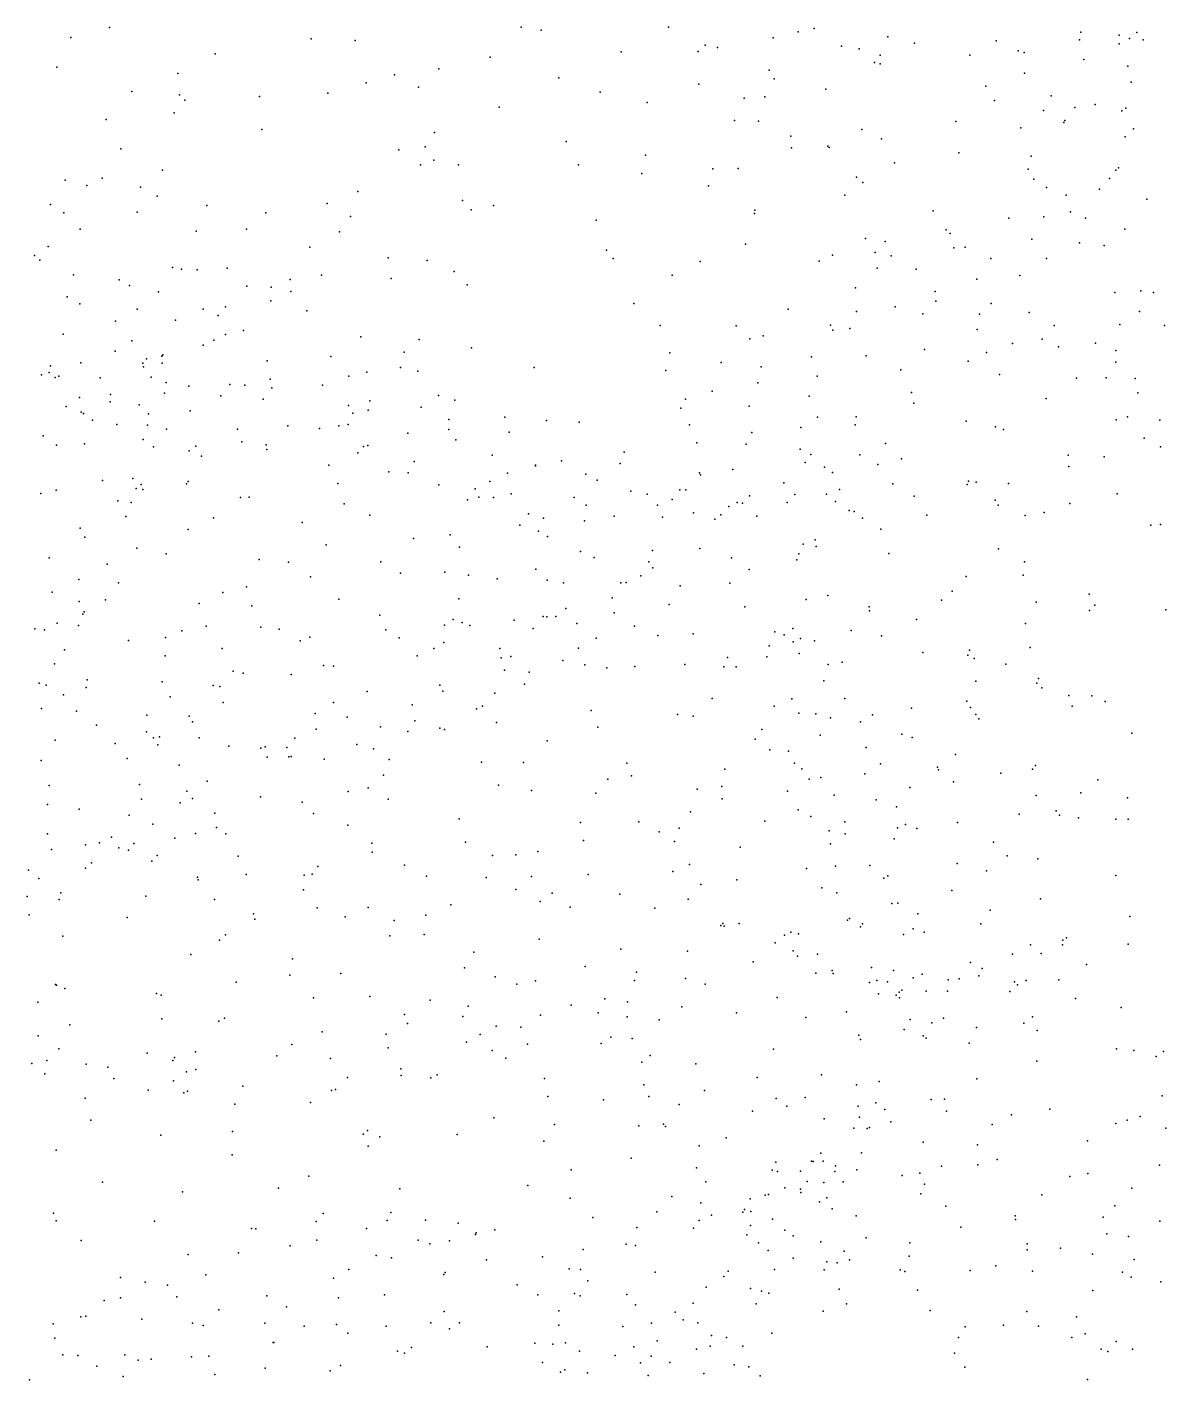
# Model space of a CAD drawing. Header units: metres. Extents: x -23.9 to 23.9, y -28.5 to 28.5.
# Drawn here: x 8.966 to 10.457, y 0.015 to 1.788 of the extents above; entities that cross this region are included whole.
import ezdxf

# ---------------------------------------------------------------- set-up
doc = ezdxf.new("R2010")
doc.units = ezdxf.units.M

msp = doc.modelspace()

# ---------------------------------------------------------------- linework, layer by layer
for p in [(9.0229, 1.774, 19.3585), (9.0736, 1.7868, 23.717), (9.6127, 1.7875, 18.7688), (9.639, 1.7836, 11.688), (9.8058, 1.7875, 23.6727), (9.9428, 1.7735, 23.7548), (9.9756, 1.7811, 20.3904), (9.9967, 1.7856, 19.5164), (10.0931, 1.7748, 19.9158), (10.3459, 1.7807, 23.0976), (10.3962, 1.7767, 23.5604), (10.4191, 1.7804, 20.9577), (9.3379, 1.7719, 23.6109), (9.3955, 1.77, -15.3749), (9.7439, 1.755, 15.1582), (9.8445, 1.7556, 23.741), (9.8538, 1.7637, -4.6368), (9.87, 1.7606, -16.5425), (10.0322, 1.7624, 20.4508), (10.0554, 1.759, 19.6575), (10.1279, 1.7665, 3.6542), (10.235, 1.7693, 23.7301), (10.264, 1.7565, 21.5572), (10.3443, 1.7706, 21.4155), (10.3961, 1.7655, 21.2884), (10.4095, 1.7727, 9.4569), (10.4273, 1.7707, 21.1285), (9.2122, 1.7524, 23.6694), (9.5725, 1.7479, 19.2305), (10.0758, 1.741, 15.6192), (10.0829, 1.7506, 23.8021), (10.0829, 1.7391, 19.836), (10.2007, 1.7505, 20.5735), (10.2717, 1.754, 20.6513), (10.3496, 1.7452, 23.6964), (9.0047, 1.735, -2.027), (9.1633, 1.7268, 0.4861), (9.447, 1.725, -9.2623), (9.505, 1.7328, 23.578), (9.6623, 1.7209, 23.6326), (9.9376, 1.731, 20.2663), (9.9441, 1.7197, -9.2869), (10.2719, 1.7271, 15.1587), (10.4072, 1.7363, 22.8826), (9.1029, 1.7032, 23.6838), (9.4099, 1.7143, 19.2297), (9.4786, 1.7089, 3.0674), (9.7162, 1.7022, 23.7275), (9.8457, 1.7128, 19.3797), (10.0121, 1.7061, 19.6013), (10.2215, 1.7101, -13.2731), (10.4116, 1.7154, 21.7204), (9.1656, 1.6986, 5.5048), (9.1722, 1.6917, 19.2985), (9.2702, 1.6966, 23.6228), (9.3599, 1.7008, 23.5715), (9.7779, 1.6887, 13.0689), (9.9048, 1.6945, -3.9018), (9.9319, 1.6959, 20.3871), (10.2329, 1.6914, 23.8357), (10.3068, 1.6976, 21.6197), (10.3648, 1.6862, 21.3499), (9.0696, 1.6664, 1.4604), (9.1585, 1.6751, -8.8873), (9.584, 1.6826, 23.611), (10.2969, 1.678, 16.8909), (10.3378, 1.6823, 20.7608), (10.3996, 1.6777, 21.2496), (10.4046, 1.6812, 20.9308), (9.2733, 1.6531, 19.2791), (9.4996, 1.6495, 23.5965), (9.8923, 1.6651, 20.2949), (9.9237, 1.6643, 23.879), (10.0591, 1.6531, 19.9353), (10.182, 1.6636, 0.2506), (10.2671, 1.6554, 21.507), (10.3238, 1.6625, 21.4256), (10.3251, 1.6652, 23.8167), (10.4147, 1.6542, 21.0897), (9.6719, 1.6377, 19.3181), (9.9661, 1.6446, 20.1987), (10.0143, 1.6314, 19.701), (10.0847, 1.6411, 23.9078), (10.4039, 1.6436, 22.9189), (9.0884, 1.628, 19.3884), (9.4527, 1.6267, 19.2724), (9.4872, 1.6305, 4.984), (9.4984, 1.6132, 14.3027), (9.7757, 1.6198, 19.3854), (9.9671, 1.6293, 19.5931), (10.0163, 1.6299, -8.4584), (10.1861, 1.6229, 20.5964), (10.2807, 1.6183, 23.8726), (9.1433, 1.6002, 23.6932), (9.4809, 1.607, 20.4743), (9.5309, 1.6071, 23.6772), (9.688, 1.6068, 12.5233), (9.7708, 1.5955, 14.7214), (9.864, 1.6017, 23.9059), (9.8969, 1.6023, 20.4194), (10.1019, 1.6096, 17.2417), (10.277, 1.6013, 20.7184), (10.3916, 1.5999, 21.0183), (10.3952, 1.6031, 21.63), (9.0155, 1.587, 6.4476), (9.0439, 1.5797, 6.8083), (9.0643, 1.5893, 20.3341), (9.1144, 1.5779, 12.2206), (9.8581, 1.5796, 19.4992), (10.052, 1.5906, 20.0634), (10.0605, 1.584, 20.5232), (10.2845, 1.5884, 21.6108), (10.3833, 1.5891, 21.1784), (9.1363, 1.5661, 3.1085), (9.3991, 1.5722, 20.4996), (9.5362, 1.5601, 13.4215), (10.0369, 1.5674, 19.8101), (10.3007, 1.5771, 21.4366), (10.3266, 1.5671, 20.8305), (10.3705, 1.5753, 23.8592), (10.4323, 1.5619, 21.4639), (8.9964, 1.555, 20.3828), (9.0141, 1.5439, 20.1927), (9.1099, 1.545, 18.0588), (9.2011, 1.5538, -21.3569), (9.2786, 1.5442, 19.3532), (9.3587, 1.5563, -20.5053), (9.5474, 1.5482, 20.4802), (9.5765, 1.5538, 23.7534), (9.9185, 1.5432, 20.2858), (9.919, 1.5477, 23.9598), (10.1523, 1.5467, 11.263), (10.3322, 1.5455, 21.5253), (9.3893, 1.5394, 19.3383), (9.7112, 1.5344, 10.9547), (10.2516, 1.5369, 21.4968), (10.2976, 1.539, 12.9976), (10.3519, 1.5371, 21.2558), (9.0354, 1.5225, 23.6713), (9.1871, 1.5199, 19.4132), (9.2532, 1.5225, 23.7328), (9.375, 1.5193, 23.7267), (10.0638, 1.5106, 19.8794), (10.1695, 1.5218, 21.5426), (10.1747, 1.5171, 18.0653), (10.2816, 1.5096, 23.9456), (10.4034, 1.5225, 21.3346), (8.9936, 1.5, 20.0857), (9.3363, 1.4993, 20.4198), (9.7247, 1.4951, 23.9103), (9.9066, 1.5029, 20.4726), (10.0767, 1.4919, 18.4343), (10.0897, 1.5067, 20.0587), (10.1794, 1.4981, 20.6632), (10.1944, 1.4989, 23.9832), (10.344, 1.5047, 20.9467), (10.3762, 1.5012, 21.1041), (8.9757, 1.4882, 19.705), (8.9827, 1.482, -12.9183), (9.1562, 1.4726, 20.4479), (9.2278, 1.4717, 20.5408), (9.4388, 1.4849, 19.3806), (9.4897, 1.4815, 20.4338), (9.7332, 1.4842, 19.4561), (9.8472, 1.4801, 23.9718), (10.003, 1.4808, 19.6951), (10.0207, 1.4886, 20.2742), (10.079, 1.4716, 19.8016), (10.0974, 1.4879, 23.9988), (10.228, 1.4843, 20.7361), (10.3007, 1.4844, 9.8924), (9.0266, 1.4628, 20.4748), (9.0866, 1.4561, 23.7423), (9.1682, 1.4703, 20.257), (9.1887, 1.4693, 19.4807), (9.3105, 1.4569, 20.6014), (9.3515, 1.4623, 19.4186), (9.4425, 1.458, 23.7625), (9.525, 1.4671, 20.5368), (9.8105, 1.4624, 3.1567), (10.1303, 1.4703, 19.9214), (10.2097, 1.4572, 10.9), (10.2658, 1.4618, 20.8307), (9.1, 1.449, 19.584), (9.1379, 1.4405, 20.1834), (9.2537, 1.448, 20.3315), (9.2853, 1.4466, 23.7903), (9.3113, 1.4412, -3.0347), (9.5421, 1.4499, 23.8152), (10.0507, 1.4459, -18.2922), (10.155, 1.4411, -2.9594), (10.3905, 1.4397, -20.878), (10.4246, 1.4418, -12.6547), (10.4409, 1.4395, 23.883), (9.0184, 1.4339, -18.2819), (9.0347, 1.425, 19.8256), (9.2255, 1.4207, 20.6111), (9.2851, 1.4288, 19.4808), (9.7605, 1.4254, 23.9587), (10.1029, 1.4209, 20.6639), (10.156, 1.4283, 24.013), (10.2283, 1.4254, 20.0365), (9.0815, 1.4023, 19.7565), (9.1099, 1.4179, 20.5566), (9.1603, 1.4034, 23.8024), (9.1966, 1.4178, 17.7478), (9.2159, 1.4096, 19.5487), (9.3324, 1.4155, 15.3555), (9.9626, 1.4178, 20.4768), (10.0519, 1.4147, 19.6592), (10.139, 1.4119, 19.7616), (10.2132, 1.4112, 20.1712), (10.2781, 1.4135, 3.7561), (10.4229, 1.4149, 16.5398), (9.013, 1.3849, -1.5085), (9.2255, 1.3847, 20.6879), (9.2492, 1.3901, 20.2488), (9.7949, 1.3963, 19.4937), (9.8945, 1.396, 24.0192), (9.93, 1.383, 19.5392), (10.0179, 1.3971, 24.0332), (10.0209, 1.3903, 20.5587), (10.0435, 1.3926, 21.5593), (10.2102, 1.3914, 19.8337), (10.3109, 1.3963, 20.154), (10.3968, 1.3976, 20.1276), (10.4553, 1.3965, 19.9935), (9.1028, 1.3762, 19.897), (9.1963, 1.3708, 18.4003), (9.2106, 1.3772, 20.1614), (9.403, 1.3818, 19.5233), (9.4794, 1.3779, 20.5998), (9.5478, 1.3673, -9.6709), (9.9125, 1.379, -20.9451), (10.1409, 1.365, 20.7597), (10.2563, 1.3728, 20.9568), (10.295, 1.3784, 19.9605), (10.3168, 1.3684, 20.3011), (10.3652, 1.3735, 20.0218), (9.0363, 1.3476, 19.2281), (9.0811, 1.3626, 20.6353), (9.1222, 1.3528, 7.525), (9.1425, 1.3562, 19.7095), (9.1435, 1.3582, 21.2475), (9.2802, 1.3502, 4.8454), (9.3636, 1.356, 20.7385), (9.4596, 1.3617, 20.4638), (9.8075, 1.3608, 23.9985), (9.8748, 1.348, 17.162), (9.9932, 1.3555, 14.8656), (10.0648, 1.3569, 20.4384), (10.1985, 1.3496, 20.8781), (10.2221, 1.3612, 20.2889), (10.3915, 1.3486, 21.0743), (10.3916, 1.3636, 20.3734), (8.9848, 1.332, 22.6053), (8.9949, 1.3349, 19.4674), (8.9964, 1.3436, 21.2479), (9.0074, 1.3299, 21.1603), (9.1175, 1.3469, 4.3157), (9.1181, 1.3422, 13.3559), (9.1426, 1.3471, 20.0485), (9.3871, 1.3301, 20.4317), (9.4106, 1.3352, -0.4535), (9.4548, 1.3416, 20.6882), (9.4776, 1.3364, 23.8458), (9.6297, 1.3412, 19.4918), (9.8025, 1.3377, 0.0851), (9.9272, 1.3421, 21.6946), (10.0005, 1.33, -20.3931), (10.1103, 1.3383, -19.2545), (10.2392, 1.3323, 19.7581), (9.0026, 1.3282, 20.706), (9.0616, 1.3279, 23.8096), (9.1282, 1.3288, 19.7969), (9.1479, 1.3219, 20.7818), (9.1777, 1.317, 21.1064), (9.2315, 1.3191, 20.9129), (9.251, 1.3183, 21.1602), (9.2841, 1.326, 23.8556), (9.2865, 1.3147, 21.0084), (9.3528, 1.3184, 20.8265), (9.9227, 1.3214, 4.9), (10.34, 1.3276, 19.8995), (10.3789, 1.3277, 20.4485), (10.4169, 1.3269, 23.9347), (9.0344, 1.3019, 21.045), (9.0748, 1.2966, 19.4245), (9.0751, 1.3062, 19.1295), (9.1456, 1.3078, 20.8821), (9.2196, 1.3043, 19.544), (9.2752, 1.3, 19.437), (9.4149, 1.2979, -3.5898), (9.5045, 1.3047, 19.4231), (9.5258, 1.2988, 20.6472), (9.8282, 1.2998, 19.4588), (9.8631, 1.3106, 21.5701), (9.99, 1.3037, 21.4738), (10.1241, 1.3088, 9.5001), (10.1273, 1.2948, 20.4379), (10.3004, 1.301, 9.0549), (10.4206, 1.3081, 19.8289), (9.0168, 1.2902, 21.4085), (9.0367, 1.2828, 19.5294), (9.0397, 1.2812, -11.1962), (9.1125, 1.2926, 19.2147), (9.125, 1.2808, 19.3203), (9.1795, 1.2845, 19.439), (9.3869, 1.2917, 19.3444), (9.3923, 1.2817, 23.8591), (9.4123, 1.2855, 19.263), (9.4819, 1.2894, 19.3154), (9.822, 1.2881, 21.6416), (9.9114, 1.2907, 11.7645), (10.0008, 1.2764, 21.6834), (10.0515, 1.2768, 20.7997), (10.4068, 1.2766, 20.5478), (9.0517, 1.2724, -14.8094), (9.0835, 1.2666, 21.3373), (9.1235, 1.2657, 19.8864), (9.1485, 1.2607, 20.1482), (9.2414, 1.2604, 20.3394), (9.3074, 1.2648, 20.4173), (9.3486, 1.2616, 21.0925), (9.3741, 1.265, 21.2659), (9.3865, 1.2666, 20.9057), (9.5181, 1.2731, 20.5584), (9.5183, 1.2603, 12.8175), (9.5916, 1.2762, 19.3114), (9.6461, 1.2718, 19.4016), (9.6889, 1.2696, 23.9511), (9.8333, 1.2665, 24.0188), (9.9792, 1.2628, 20.5605), (10.0501, 1.2665, 19.5113), (10.1955, 1.2711, 20.3935), (10.2339, 1.2635, 21.0079), (10.2446, 1.2602, 24.0253), (10.392, 1.2728, 21.0182), (10.4491, 1.2726, 14.7643), (8.987, 1.2518, 18.8842), (9.041, 1.2412, 23.8349), (9.1178, 1.2472, 20.0037), (9.2469, 1.2438, 19.1506), (9.4643, 1.2552, 20.819), (9.5275, 1.2467, 19.1695), (9.5973, 1.2566, 19.2253), (9.8428, 1.2428, 21.4543), (9.9148, 1.2564, 21.7507), (10.0902, 1.2418, 24.0556), (10.4287, 1.2489, 19.7416), (9.0045, 1.2395, 19.6335), (9.1314, 1.2376, 19.4932), (9.1779, 1.2323, 5.3182), (9.187, 1.2383, 19.0888), (9.1941, 1.2254, 19.7161), (9.2789, 1.24, 21.3404), (9.2796, 1.2338, 11.1966), (9.399, 1.2294, 20.5257), (9.4064, 1.2378, 3.1008), (9.4122, 1.2393, 21.3484), (9.5748, 1.2264, 20.7741), (9.7478, 1.2306, 21.5641), (9.9075, 1.2408, 20.6283), (9.9783, 1.2345, 20.8269), (9.9921, 1.2272, 17.5607), (10.0564, 1.2268, 20.9302), (10.3291, 1.2265, 19.7318), (10.3763, 1.2243, 11.5732), (10.4504, 1.2374, 23.9243), (9.361, 1.2134, 14.6303), (9.4726, 1.2181, 19.0838), (9.6315, 1.2133, 20.6909), (9.6318, 1.2125, 21.3919), (9.6655, 1.2191, 19.1883), (9.7426, 1.2158, 19.2569), (9.8901, 1.2078, 16.8366), (9.985, 1.2168, 21.3253), (10.0101, 1.2108, 19.4554), (10.08, 1.2142, 21.0325), (10.111, 1.2219, 20.5131), (10.3301, 1.2115, 20.5799), (9.0645, 1.1934, 21.4356), (9.1045, 1.1961, 19.8068), (9.1151, 1.1879, 19.6395), (9.1748, 1.1892, 21.4044), (9.1768, 1.1919, 20.2965), (9.3726, 1.1896, 19.0493), (9.4396, 1.2049, 21.1174), (9.465, 1.2034, 20.9865), (9.5718, 1.1922, 19.067), (9.5948, 1.203, 23.8908), (9.6975, 1.2017, 20.7518), (9.7126, 1.1939, 21.4596), (9.8463, 1.2032, 20.8022), (9.8477, 1.2007, 21.3509), (9.9567, 1.1905, 24.0499), (10.0208, 1.2038, 21.524), (10.0996, 1.189, 15.9632), (10.1971, 1.188, -12.2588), (10.1989, 1.1923, 20.4688), (10.2088, 1.1912, 19.5864), (10.251, 1.1896, -18.7269), (8.984, 1.1765, 19.7226), (9.0039, 1.1807, 18.6863), (9.1085, 1.1829, -17.7813), (9.1172, 1.1817, 20.1518), (9.2453, 1.1712, 19.0118), (9.2566, 1.1713, 20.4308), (9.505, 1.1876, 21.1676), (9.5525, 1.1825, 20.9214), (9.5574, 1.1714, 21.4299), (9.5765, 1.171, 20.637), (9.5997, 1.1757, 21.2681), (9.6822, 1.171, 20.8778), (9.7567, 1.1793, 21.6301), (9.7777, 1.1755, 21.3031), (9.8208, 1.1813, 21.7169), (9.8287, 1.1811, 19.2944), (9.9121, 1.1734, 19.3766), (9.9713, 1.1751, 21.1205), (10.0126, 1.1753, 20.5943), (10.0298, 1.1815, 21.4244), (10.1274, 1.1728, 19.5126), (10.3934, 1.1759, 3.4982), (9.0847, 1.1667, 19.7207), (9.1021, 1.1644, 18.8995), (9.3809, 1.1626, 23.8892), (9.5425, 1.1682, 21.0537), (9.698, 1.161, 10.5773), (9.7916, 1.1611, 19.2069), (9.8107, 1.1683, 20.8897), (9.8847, 1.1593, 20.6479), (9.8957, 1.1647, 21.2281), (9.9026, 1.1635, 20.9682), (9.9611, 1.1645, 21.7339), (10.0244, 1.166, 21.6549), (10.0424, 1.1541, -2.548), (10.0492, 1.1526, 21.3194), (10.2338, 1.1675, 18.6715), (10.2377, 1.1612, 21.0541), (10.3315, 1.1633, 23.9932), (9.0953, 1.1462, 19.8971), (9.21, 1.1444, 12.9067), (9.3262, 1.1383, 18.9855), (9.4145, 1.1478, 18.9805), (9.6113, 1.135, 21.4909), (9.6226, 1.1495, 21.1298), (9.642, 1.1438, 19.0319), (9.696, 1.1403, -15.7477), (9.7347, 1.1464, 20.9531), (9.798, 1.1451, -13.3794), (9.8384, 1.1511, 21.1672), (9.8665, 1.1428, 24.0274), (9.8742, 1.1484, 21.0583), (9.9216, 1.1466, 21.8099), (10.0599, 1.1441, -9.3503), (10.1441, 1.1479, 21.1325), (10.2728, 1.1475, 20.5867), (10.2977, 1.1514, 19.6405), (10.4375, 1.1349, 19.639), (10.4503, 1.1356, 20.9078), (9.0353, 1.1311, 21.4921), (9.0414, 1.119, 19.8177), (9.1766, 1.129, 23.8913), (9.472, 1.1175, 20.6176), (9.5201, 1.1221, 18.956), (9.6354, 1.127, 20.6984), (9.6473, 1.12, 21.5748), (10.0841, 1.1294, 24.0489), (9.1094, 1.1046, 20.2244), (9.3574, 1.1089, 6.9829), (9.5323, 1.1061, 23.8729), (9.6905, 1.1004, 22.5089), (9.7849, 1.1017, 20.7153), (9.8467, 1.1041, 21.8771), (9.9823, 1.11, 21.3873), (9.998, 1.1158, 21.4909), (9.9991, 1.1069, 3.4152), (10.2381, 1.1038, 24.0193), (8.9949, 1.092, 23.842), (9.0707, 1.0836, 20.0423), (9.1478, 1.0974, 21.4724), (9.2698, 1.0898, 18.9249), (9.3082, 1.0864, 21.463), (9.4291, 1.0868, 18.909), (9.7084, 1.0926, 21.6633), (9.7799, 1.0869, 22.6129), (9.8884, 1.0922, 21.9558), (9.9737, 1.0892, 21.8897), (9.9767, 1.0972, 21.3016), (10.0943, 1.0975, 20.6027), (10.272, 1.0867, -19.607), (9.3368, 1.0672, 23.905), (9.4547, 1.0719, -11.9661), (9.5131, 1.0733, 21.5215), (9.5437, 1.0694, 22.4561), (9.5813, 1.0645, 5.5495), (9.6319, 1.0772, 22.5815), (9.7698, 1.0685, -12.8429), (9.7854, 1.0789, 23.9912), (9.9114, 1.0768, 19.2213), (10.1957, 1.0675, 21.0445), (10.2705, 1.0694, 19.5709), (8.9987, 1.0469, 22.4066), (9.0335, 1.0636, 21.5447), (9.0857, 1.0593, 3.3561), (9.222, 1.0468, 23.9016), (9.2532, 1.054, 20.4875), (9.647, 1.0626, 22.4028), (9.6683, 1.0592, 23.9194), (9.7433, 1.0593, 22.3882), (9.7506, 1.0597, 21.7783), (9.821, 1.0552, 19.0523), (9.886, 1.0588, 5.1941), (10.1773, 1.0485, 19.4998), (9.0341, 1.0346, 19.8585), (9.0684, 1.037, 22.466), (9.191, 1.0323, 20.4085), (9.2601, 1.0293, -8.392), (9.3743, 1.0379, 20.5844), (9.5313, 1.0383, -20.3999), (9.732, 1.0395, 22.29), (9.8068, 1.031, 22.3382), (9.9863, 1.0373, 21.6473), (10.0143, 1.0427, 21.7556), (10.1634, 1.0366, 14.5153), (10.2872, 1.0341, 20.6816), (10.3566, 1.0443, 20.9197), (10.3644, 1.03, 19.6059), (9.039, 1.0184, 20.1797), (9.0406, 1.0214, 19.9653), (9.428, 1.017, 18.854), (9.5237, 1.0111, 0.5585), (9.6039, 1.0105, 22.3378), (9.6418, 1.015, 21.6931), (9.6464, 1.0148, 5.8844), (9.6581, 1.0152, 20.6929), (9.6712, 1.0258, -13.9526), (9.7347, 1.0198, 22.169), (9.9056, 1.0279, 19.1199), (10.0686, 1.0279, 24.0303), (10.0691, 1.0226, 21.1984), (10.1307, 1.0111, 22.1004), (10.357, 1.0228, 23.9528), (10.457, 1.024, 10.0714), (8.9761, 0.9988, 22.5838), (8.9888, 0.9977, 18.6897), (9.0053, 1.0063, 21.6394), (9.0331, 1.0034, 20.0871), (9.1687, 0.9963, 21.5697), (9.2004, 1.0025, 6.636), (9.2718, 1.0012, 11.4702), (9.2958, 0.9986, -5.5503), (9.4355, 0.9978, 22.4199), (9.5127, 1.0039, 22.5284), (9.5356, 1.0071, 21.6193), (9.5458, 1.0035, 18.8417), (9.6286, 0.9995, 23.8702), (9.6858, 1.0058, 21.787), (9.7614, 1.0024, 22.024), (9.9449, 0.995, 20.6701), (9.9688, 0.9993, 21.9324), (10.0451, 0.997, 22.1452), (10.2733, 1.006, 20.9795), (9.0988, 0.9837, 21.6155), (9.147, 0.9875, 23.8864), (9.3233, 0.9834, 18.8458), (9.3362, 0.9882, 22.4699), (9.4532, 0.9873, 21.5986), (9.5114, 0.981, 18.8382), (9.7109, 0.9869, 21.9321), (9.7917, 0.9904, 22.5838), (9.8383, 0.9923, 23.9822), (9.9379, 0.9767, 22.271), (9.9573, 0.9912, 22.1776), (9.969, 0.9818, 21.5507), (9.9785, 0.9863, 21.4498), (9.9969, 0.9832, 21.3548), (10.0847, 0.9899, 19.4265), (9.0149, 0.9713, 22.312), (9.1467, 0.9634, 22.373), (9.2213, 0.9734, 20.4642), (9.4768, 0.9634, 22.3476), (9.4986, 0.973, 20.6652), (9.585, 0.9733, 14.9226), (9.5865, 0.961, 21.7293), (9.5993, 0.9629, 15.4184), (9.6676, 0.9574, 22.0668), (9.6878, 0.9736, 22.638), (9.8832, 0.9613, 22.3585), (9.9347, 0.9625, 23.9966), (9.9771, 0.9667, 19.1819), (10.1389, 0.9681, 22.2067), (10.198, 0.9644, 20.6481), (10.1999, 0.9711, 23.9947), (10.2063, 0.9601, 22.1179), (10.2795, 0.9746, 8.9417), (9.0016, 0.9533, 21.732), (9.2355, 0.9433, 21.6316), (9.249, 0.9411, 22.5089), (9.3541, 0.9509, 22.3699), (9.3669, 0.9499, 20.592), (9.591, 0.9449, -2.4454), (9.6235, 0.9424, 22.171), (9.6961, 0.952, 18.8725), (9.7251, 0.9481, 23.9137), (9.7616, 0.9496, -8.4587), (9.8273, 0.9522, 22.5106), (9.8783, 0.9493, 20.6948), (9.8946, 0.9492, -3.7955), (10.0148, 0.9524, 22.2393), (10.0334, 0.9554, 21.2423), (10.2477, 0.9525, 4.7382), (8.9818, 0.9279, 20.2388), (8.9908, 0.9253, 19.9848), (9.0432, 0.9223, 22.2279), (9.0447, 0.9323, 22.5664), (9.1426, 0.9294, 21.6707), (9.2097, 0.9249, 18.7847), (9.2182, 0.9233, 22.3302), (9.3116, 0.939, 23.8937), (9.5063, 0.925, 22.2571), (9.6173, 0.9265, 18.8225), (10.0092, 0.9308, 20.6549), (10.2083, 0.9306, 19.5019), (10.2882, 0.9279, 19.5374), (10.2902, 0.9338, 23.9452), (9.0133, 0.9123, 21.8212), (9.1533, 0.9099, -9.6721), (9.4113, 0.9168, 22.5412), (9.5102, 0.9172, 22.5756), (9.5784, 0.9145, 21.835), (9.8632, 0.9075, 17.3305), (9.9672, 0.9071, 21.597), (10.0366, 0.9076, 19.2304), (10.1967, 0.9043, 9.5861), (10.2949, 0.9215, 20.7343), (10.3301, 0.9118, 20.8955), (10.3603, 0.911, -3.7397), (8.9847, 0.8945, 20.3372), (9.0304, 0.8911, 23.8316), (9.2224, 0.9024, 23.8826), (9.3429, 0.8881, 18.7862), (9.367, 0.9026, 22.2903), (9.47, 0.8994, 23.86), (9.5542, 0.8941, 21.9131), (9.5621, 0.8978, 22.0895), (9.7046, 0.892, 22.619), (9.8176, 0.8868, 23.9238), (9.9444, 0.8976, 19.0426), (9.9765, 0.8884, 21.4202), (9.999, 0.8877, 21.3343), (10.1241, 0.8949, 23.972), (10.2013, 0.8961, 8.5617), (10.2082, 0.8867, 21.0154), (10.3343, 0.8975, 10.6564), (10.3778, 0.9038, 23.8856), (9.0567, 0.8729, 22.0189), (9.1225, 0.8859, 21.7858), (9.1783, 0.8846, 22.5535), (9.1823, 0.8772, 22.2116), (9.385, 0.8832, 21.7644), (9.4288, 0.8704, 20.7253), (9.4737, 0.8785, 22.1634), (9.5063, 0.8688, 21.984), (9.5808, 0.8763, 22.6193), (9.7135, 0.8701, 18.8349), (9.838, 0.8845, 18.9219), (10.0181, 0.8825, 21.7994), (10.0575, 0.877, 21.8809), (10.0731, 0.8861, 19.3489), (10.2123, 0.8812, 22.2197), (9.0027, 0.8533, 18.6561), (9.1223, 0.864, 22.1409), (9.1312, 0.8562, 21.8932), (9.1391, 0.8575, 20.3474), (9.1913, 0.8563, 20.4227), (9.3166, 0.8558, 21.8196), (9.3444, 0.8674, 22.1985), (9.4643, 0.8645, 21.893), (9.5125, 0.867, 20.7521), (9.6471, 0.8521, 23.8088), (9.9194, 0.8543, 22.3843), (9.9279, 0.867, 20.6842), (10.0044, 0.8596, 19.1042), (10.1116, 0.8608, 22.2684), (10.1248, 0.8567, 19.4327), (10.4126, 0.8623, 19.5353), (9.0813, 0.8486, 7.5888), (9.137, 0.8469, 22.0307), (9.23, 0.8451, 21.8876), (9.2719, 0.8425, 18.7726), (9.2775, 0.8443, -13.2308), (9.3062, 0.8433, 22.1273), (9.3975, 0.8474, 22.0715), (9.4197, 0.8417, 20.8179), (9.9387, 0.8406, -16.7232), (9.9629, 0.8387, 23.9318), (10.0646, 0.8434, 20.6428), (10.1818, 0.8342, 20.6792), (8.9842, 0.8264, 0.4389), (9.0968, 0.8291, 18.7183), (9.165, 0.8205, 18.9876), (9.2804, 0.8308, 22.5621), (9.3084, 0.8314, 20.6931), (9.3115, 0.8317, 21.9752), (9.3548, 0.8284, 20.8713), (9.4399, 0.8278, 20.9403), (9.5611, 0.8244, 20.8659), (9.6159, 0.8237, 20.7831), (9.7513, 0.8228, 22.5777), (9.9709, 0.8228, 21.5461), (9.9805, 0.8155, -18.6993), (10.0834, 0.8223, 19.2866), (10.1581, 0.8179, 22.0079), (10.2863, 0.82, 20.7453), (9.2016, 0.7995, 20.7094), (9.4324, 0.8073, 22.5889), (9.7262, 0.8021, 23.8196), (9.7573, 0.8064, 20.7607), (9.8795, 0.8149, 23.8988), (9.9902, 0.802, 21.6935), (10.0054, 0.8043, 22.3169), (10.0629, 0.8091, 6.486), (10.1595, 0.8143, -20.0115), (10.1789, 0.7985, 21.0549), (10.2409, 0.8097, 22.096), (10.2826, 0.8149, 23.8702), (10.3683, 0.8011, 11.6784), (8.9946, 0.7937, 20.4402), (9.1129, 0.7948, -10.6453), (9.1749, 0.7864, 20.8289), (9.3864, 0.786, 21.0428), (9.4123, 0.7906, 23.8357), (9.5831, 0.7943, 20.9883), (9.6264, 0.7872, 22.6542), (9.7105, 0.7837, 20.8645), (9.8433, 0.789, 22.4434), (9.8755, 0.7925, -0.6079), (9.9616, 0.7861, 0.7031), (10.0229, 0.7811, -15.7081), (10.1219, 0.7913, 23.9), (10.2872, 0.7805, 20.9757), (10.346, 0.7842, 23.8183), (8.9925, 0.7687, 23.7672), (9.0339, 0.7629, 18.6648), (9.1158, 0.7756, 22.6094), (9.1662, 0.7712, 20.3746), (9.1826, 0.7765, 20.9323), (9.2713, 0.7789, 23.845), (9.3261, 0.7719, 18.747), (9.4386, 0.776, 6.305), (9.8762, 0.7762, 18.9019), (10.078, 0.7749, 21.1918), (10.1045, 0.7659, 20.6511), (10.407, 0.7774, 23.7527), (9.0993, 0.755, 20.7936), (9.2118, 0.7574, 20.4588), (9.3408, 0.757, -0.7606), (9.5315, 0.7501, 18.7398), (9.6907, 0.7453, 18.7817), (9.7668, 0.7459, 22.5459), (9.8346, 0.7594, 20.7369), (9.9318, 0.7471, 22.364), (9.9756, 0.762, 19.0058), (9.9923, 0.7529, 21.4339), (10.0368, 0.7462, 21.2847), (10.1844, 0.7453, 20.6823), (10.2649, 0.7562, 22.1759), (10.3136, 0.7606, 19.5383), (10.3178, 0.755, 18.97), (10.3428, 0.7515, 20.8644), (10.3917, 0.7494, 16.1439), (10.408, 0.7498, 19.5264), (8.9926, 0.7303, 20.5127), (9.1305, 0.7429, 18.7346), (9.1862, 0.7309, 23.8083), (9.214, 0.7387, 21.0616), (9.2262, 0.7303, 18.7389), (9.3858, 0.7416, 22.6141), (9.7936, 0.7329, 18.8338), (9.8198, 0.738, 23.8068), (10.0161, 0.7344, 23.8586), (10.0374, 0.7302, 16.7452), (10.1056, 0.7381, 19.2866), (10.1161, 0.7427, 19.3827), (10.1311, 0.7375, 21.1326), (8.9977, 0.7099, 3.5363), (9.0423, 0.7158, 20.5932), (9.0606, 0.7185, 20.8595), (9.0763, 0.7262, 20.6767), (9.086, 0.7122, 20.9648), (9.1055, 0.7178, 23.7799), (9.1594, 0.7245, -17.445), (9.4172, 0.7182, -4.5767), (9.5399, 0.7196, 23.7512), (9.6947, 0.7216, 23.7277), (9.8139, 0.7205, 20.8553), (9.8997, 0.7128, 5.8908), (10.0178, 0.7171, 10.5396), (10.1015, 0.724, 23.8448), (10.2313, 0.7195, 23.8073), (9.0501, 0.6922, 22.6904), (9.0987, 0.7088, 20.4763), (9.1292, 0.6946, 21.0814), (9.1362, 0.7021, -2.8741), (9.2424, 0.7009, 17.5334), (9.4177, 0.7065, 21.1865), (9.5753, 0.7018, 22.7072), (9.6061, 0.703, 21.1548), (9.6345, 0.7073, -18.2135), (10.1837, 0.6917, 22.2451), (10.2493, 0.7017, 20.7198), (10.2894, 0.6977, 23.7426), (8.9675, 0.6827, 22.7379), (9.0423, 0.6853, -1.3821), (9.2528, 0.6769, 11.126), (9.3288, 0.6763, 18.7333), (9.3392, 0.6776, 23.7778), (9.3464, 0.6876, -11.2727), (9.4603, 0.6892, 23.7625), (9.4891, 0.6748, 21.2255), (9.6264, 0.6745, -9.5892), (9.7007, 0.6773, 22.6431), (9.8114, 0.6809, 21.0051), (9.8334, 0.6903, 22.4621), (9.9866, 0.685, 20.713), (10.0245, 0.6878, 19.0602), (10.0697, 0.6888, 19.1486), (10.0932, 0.6753, 2.2224), (10.2221, 0.682, 19.5572), (10.3919, 0.6757, 23.6446), (8.9812, 0.6718, 20.7597), (9.189, 0.6734, 21.149), (9.19, 0.6701, 22.6635), (9.3278, 0.6569, 22.6647), (9.5672, 0.6732, 18.7351), (9.6058, 0.6573, 23.6813), (9.8481, 0.6639, 23.7199), (9.8955, 0.6701, 20.8087), (10.0065, 0.6598, -12.2439), (10.088, 0.6722, -19.4509), (10.177, 0.656, 21.9623), (8.9658, 0.6482, 20.8548), (9.0077, 0.6443, -6.0866), (9.0099, 0.6531, 18.6636), (9.1214, 0.6486, 18.7421), (9.2112, 0.6443, 6.9632), (9.6379, 0.6419, 22.7306), (9.6534, 0.6525, 18.7574), (9.7422, 0.6513, 23.6183), (9.8316, 0.6446, 2.4639), (10.0261, 0.6531, 23.7592), (10.0983, 0.6393, 21.8431), (10.1061, 0.6394, 19.2357), (10.2932, 0.6454, 3.3886), (8.9684, 0.6243, 20.9655), (9.0968, 0.6209, 22.722), (9.2625, 0.6256, 21.2525), (9.3459, 0.6332, -7.344), (9.3825, 0.6216, 21.2812), (9.4127, 0.6339, 3.2265), (9.4882, 0.6238, 18.7206), (9.5208, 0.6373, 22.7306), (9.6769, 0.6344, 21.2087), (9.788, 0.6328, 21.126), (10.1325, 0.6255, 19.4105), (10.2271, 0.6303, 17.6205), (10.4102, 0.622, 20.9301), (9.2639, 0.6184, 18.7328), (9.4467, 0.6167, 23.7173), (9.8742, 0.6101, 21.0617), (9.8768, 0.613, 23.6585), (9.8787, 0.6093, 8.7522), (9.8983, 0.6129, -5.4662), (10.0403, 0.6174, 21.435), (10.0428, 0.6196, 21.6739), (10.0574, 0.6087, 22.2998), (10.0601, 0.6125, 20.5733), (10.1262, 0.6061, 21.2117), (10.2147, 0.6124, 20.6879), (9.0127, 0.5965, 21.0954), (9.2179, 0.591, 23.7098), (9.2258, 0.5979, 22.712), (9.4407, 0.5966, 22.728), (9.4857, 0.5986, 21.3023), (9.6365, 0.5924, 23.5798), (9.9456, 0.5876, 18.9403), (9.9577, 0.5975, 20.8909), (9.966, 0.6014, 20.6906), (9.9762, 0.5992, 22.3572), (10.1138, 0.5986, 23.6698), (10.1407, 0.6016, 20.6355), (10.2798, 0.5851, 21.0282), (10.3218, 0.5851, 19.579), (10.3222, 0.5912, 22.0875), (10.3271, 0.5939, 20.7823), (10.4077, 0.5858, 23.5834), (9.1803, 0.5721, 18.7528), (9.5509, 0.5755, 22.8121), (9.7433, 0.5793, 21.233), (9.8307, 0.5767, 23.5099), (9.969, 0.5769, -4.2843), (9.9748, 0.57, 18.4874), (10.0012, 0.5727, 19.0177), (10.2565, 0.5728, 4.6416), (10.2941, 0.5737, 22.2181), (9.3132, 0.5668, 22.7383), (9.5388, 0.5549, 23.5966), (9.6966, 0.5564, 23.4283), (9.9166, 0.5625, 23.5439), (10.0203, 0.5514, 6.2146), (10.0719, 0.5551, 21.4907), (10.1006, 0.5512, 19.229), (10.2014, 0.5618, 23.6202), (10.2166, 0.5537, 21.077), (10.3533, 0.5593, 20.8803), (9.0032, 0.533, 23.5489), (9.0045, 0.532, 22.8816), (9.2395, 0.5358, 22.778), (9.3099, 0.5451, 21.3278), (9.3769, 0.5475, 18.7271), (9.5788, 0.5428, 0.5631), (9.607, 0.5336, 18.7448), (9.6317, 0.5376, -6.8041), (9.7611, 0.5382, 23.2842), (9.7638, 0.5489, 18.8038), (9.8282, 0.5407, 21.1867), (9.8538, 0.5334, 22.4958), (9.999, 0.5477, 20.9542), (10.0216, 0.5475, 23.5633), (10.0691, 0.5357, 20.7684), (10.0789, 0.5382, 2.7876), (10.0927, 0.5363, 20.6844), (10.1261, 0.5416, 14.4999), (10.138, 0.5463, 19.4591), (10.1722, 0.539, 20.8069), (10.1863, 0.5402, 21.8785), (10.2123, 0.5444, 22.2698), (10.2592, 0.5363, 20.867), (10.2631, 0.5327, 19.6193), (10.2742, 0.5382, 4.2619), (10.3171, 0.5391, 22.0169), (9.0152, 0.5277, 6.6864), (9.1355, 0.5213, 22.8206), (9.1413, 0.519, 23.6072), (9.341, 0.5154, 23.6208), (9.4147, 0.5171, 22.822), (9.7224, 0.5143, -2.5607), (9.9481, 0.5159, 23.4563), (10.0808, 0.5206, 20.9089), (10.1041, 0.5188, -14.9146), (10.108, 0.5227, 21.3985), (10.1085, 0.5156, 21.1056), (10.1114, 0.5255, 18.0298), (10.1433, 0.5244, 21.3041), (10.1714, 0.5242, 21.0086), (10.2529, 0.5238, 21.9336), (10.3389, 0.5144, 23.568), (8.98, 0.5097, 21.149), (9.4938, 0.5126, 18.7305), (9.5435, 0.5045, 22.9065), (9.6782, 0.5059, 23.3006), (9.7523, 0.5103, 22.6859), (9.8233, 0.5035, -8.9841), (10.039, 0.4973, 19.0875), (10.3988, 0.5027, 22.1837), (9.0219, 0.48, 23.4597), (9.1425, 0.4879, 21.305), (9.2168, 0.4849, 22.8557), (9.2245, 0.4889, 21.3385), (9.4603, 0.4937, -8.6759), (9.464, 0.482, 21.3868), (9.5367, 0.4911, 6.9176), (9.6381, 0.4929, 22.9814), (9.7139, 0.4958, 22.77), (9.7517, 0.4905, 23.1499), (9.7935, 0.4867, 21.2648), (9.8947, 0.4959, 23.3833), (9.9857, 0.4896, 19.0129), (10.1225, 0.4872, 23.515), (10.1509, 0.4827, 21.1858), (10.1662, 0.4888, 21.77), (10.271, 0.4824, 15.8379), (10.2826, 0.4907, 22.277), (8.9804, 0.4655, 23.3819), (9.3524, 0.471, 21.3856), (9.4361, 0.4678, 23.5329), (9.5591, 0.4676, 23.4202), (9.58, 0.4783, -13.9561), (9.6123, 0.4771, 21.3629), (9.7302, 0.464, 23.0342), (9.7584, 0.462, 18.8125), (10.0549, 0.4665, 23.4679), (10.0571, 0.461, 22.36), (10.1147, 0.4742, 19.4977), (10.1392, 0.4658, 19.6411), (10.1431, 0.4627, 21.6363), (10.209, 0.4767, 23.5376), (10.2888, 0.4728, -16.7607), (9.0075, 0.4488, 21.2346), (9.1863, 0.4448, 18.7876), (9.3127, 0.4544, 22.8914), (9.4386, 0.4498, -12.9738), (9.5412, 0.4576, 23.0163), (9.5749, 0.4465, 23.1007), (9.6211, 0.4548, 23.2076), (9.7178, 0.4555, 22.9456), (9.9433, 0.4481, 21.1698), (10.1997, 0.456, 21.2888), (10.3927, 0.4485, 19.6146), (10.4153, 0.4466, 22.0152), (10.4541, 0.4452, 22.1042), (8.9721, 0.4296, 3.7685), (8.9918, 0.4333, 18.7355), (9.0431, 0.4287, 23.1277), (9.1231, 0.4431, -3.6427), (9.1569, 0.4332, -4.8491), (9.159, 0.4373, 22.9615), (9.2927, 0.4396, 18.7531), (9.3631, 0.436, 23.4855), (9.5927, 0.4363, -6.1645), (9.7709, 0.4313, 22.7375), (9.7819, 0.4401, 17.8909), (9.8418, 0.429, 22.5861), (10.2881, 0.4323, 21.9261), (10.4447, 0.4387, 23.5133), (8.9891, 0.4159, 17.583), (9.0714, 0.4246, 23.3516), (9.0795, 0.41, 23.252), (9.1747, 0.4186, 21.3562), (9.187, 0.4214, 23.4335), (9.3854, 0.4111, 18.7524), (9.4552, 0.4223, 23.019), (9.4558, 0.4135, 23.3882), (9.4945, 0.4107, 18.7529), (9.5029, 0.4147, 23.3132), (9.6435, 0.4099, 18.7834), (9.9218, 0.4111, 18.9574), (10.0063, 0.4146, 23.3945), (10.2095, 0.4092, 8.1367), (9.1245, 0.3945, 18.8258), (9.1577, 0.4067, 23.0478), (9.1713, 0.3909, 23.1423), (9.1761, 0.3933, 23.3149), (9.2485, 0.3996, 23.0382), (9.3645, 0.3939, 23.0592), (9.3698, 0.3954, 23.3738), (9.7735, 0.4015, 22.9953), (9.8529, 0.394, 18.9057), (10.052, 0.4016, 19.1786), (10.0819, 0.4058, 19.5575), (9.0417, 0.384, 18.801), (9.2381, 0.3761, 23.2057), (9.3369, 0.3782, 23.166), (9.6476, 0.3864, 1.9596), (9.7207, 0.3817, 21.3635), (9.7803, 0.3863, 22.8511), (9.8199, 0.3758, 23.1082), (9.9467, 0.3837, 21.2426), (9.961, 0.3737, 23.3184), (9.9849, 0.3847, 6.6173), (10.0543, 0.3735, 21.5122), (10.0775, 0.3778, 21.3865), (10.1499, 0.3823, 23.4451), (10.1674, 0.3826, 22.3685), (10.4525, 0.3869, -3.6963), (9.0494, 0.3551, -8.9832), (9.577, 0.3581, 21.4231), (9.916, 0.3669, 9.1035), (10.0099, 0.3568, 19.1186), (10.0561, 0.3589, 21.6808), (10.089, 0.3693, 21.2754), (10.17, 0.367, 21.8733), (10.2549, 0.362, 22.3617), (10.3054, 0.3697, 23.472), (10.4066, 0.3553, 22.3579), (10.4236, 0.3601, 17.8571), (9.2349, 0.3405, 21.4096), (9.4118, 0.3418, -10.6733), (9.6566, 0.3495, 15.2254), (9.767, 0.3478, 18.8638), (9.7992, 0.35, 22.9254), (9.8019, 0.3468, 5.2337), (10.0485, 0.3448, 23.3739), (10.0659, 0.3441, 19.3101), (10.0691, 0.3457, 19.7806), (10.0972, 0.353, 21.7929), (10.2298, 0.3493, 10.9841), (10.3915, 0.3509, 23.4598), (10.4573, 0.3448, 22.0905), (9.1409, 0.3354, 21.3765), (9.4059, 0.3367, 21.4431), (9.4127, 0.3212, -12.3451), (9.428, 0.3332, 18.7748), (9.529, 0.3362, 18.7834), (9.6426, 0.3277, 18.8601), (9.8459, 0.3215, 22.742), (9.8813, 0.3319, 22.6455), (10.1393, 0.3263, 19.8617), (10.2104, 0.323, 21.9577), (10.3544, 0.3281, 22.0315), (9.0039, 0.3157, 18.8324), (9.2344, 0.3097, 18.8212), (9.757, 0.3055, -19.1564), (9.9931, 0.3014, 18.8106), (10.0055, 0.3119, -15.8748), (10.0083, 0.3016, 23.2924), (10.0587, 0.3122, 19.4736), (10.2361, 0.3038, 19.8619), (9.6783, 0.2899, -0.5195), (9.8423, 0.2927, 21.3246), (9.9415, 0.2895, 21.3367), (9.9466, 0.3003, 23.2291), (9.9484, 0.2878, 22.6078), (9.9789, 0.2882, 21.6039), (9.9953, 0.3011, 21.4273), (10.0237, 0.2878, 19.9497), (10.0244, 0.2953, -12.5326), (10.0526, 0.2903, 20.1526), (10.1348, 0.2858, 21.9192), (10.1635, 0.2948, 19.9563), (10.2108, 0.2967, 22.4161), (10.355, 0.2854, 19.7697), (10.449, 0.2961, 19.7029), (9.0645, 0.274, 18.9009), (9.2952, 0.2663, 21.4611), (9.3349, 0.2817, 18.8113), (9.6215, 0.2696, 18.8394), (9.8547, 0.2743, 23.0643), (9.9584, 0.2664, 21.5135), (9.9874, 0.2748, 21.7043), (10.0094, 0.2734, 20.0482), (10.0348, 0.2744, 22.5391), (10.1119, 0.2828, 20.0718), (10.141, 0.2712, 22.475), (10.3314, 0.2814, 23.4072), (10.4125, 0.2661, 22.0766), (9.1692, 0.2613, 18.8805), (9.4539, 0.2653, 21.4608), (9.6769, 0.2529, 21.4161), (9.8103, 0.2551, 18.95), (9.913, 0.2523, 19.9188), (9.9325, 0.257, 22.7042), (9.9367, 0.2576, 23.1245), (9.9785, 0.2648, 19.7771), (9.979, 0.2602, 19.1711), (10.013, 0.2535, 19.5372), (10.1361, 0.2586, 23.3262), (10.2949, 0.2572, 22.0504), (9.0005, 0.2332, 21.4222), (9.3534, 0.233, 23.2064), (9.4421, 0.2341, 23.2563), (9.7907, 0.2349, 3.1369), (9.848, 0.2469, 23.181), (9.8622, 0.2308, 19.0254), (9.903, 0.2348, 22.9249), (9.9053, 0.238, 20.0227), (9.9137, 0.2357, 22.8388), (10.0034, 0.248, 21.7857), (10.0203, 0.239, 19.4171), (10.169, 0.2427, 21.9965), (10.3903, 0.2431, 22.4551), (9.0038, 0.2231, 21.5091), (9.1325, 0.223, 21.5106), (9.2597, 0.2131, 23.275), (9.2653, 0.2128, 23.1372), (9.3445, 0.2226, 23.3082), (9.4102, 0.2132, 23.0433), (9.4374, 0.2236, 23.3538), (9.4874, 0.2243, 23.131), (9.5303, 0.2204, 18.8523), (9.7069, 0.2275, 18.9053), (9.7642, 0.2146, 19.9942), (9.8386, 0.2137, 21.4498), (9.8459, 0.2237, 10.457), (9.9132, 0.217, 20.1885), (9.942, 0.2253, 21.4292), (10.0515, 0.23, 23.236), (10.1885, 0.2148, 6.0226), (10.2598, 0.2298, 6.9814), (10.2605, 0.2251, 23.329), (10.3753, 0.2282, 19.8356), (10.4493, 0.2228, 14.8015), (9.0368, 0.1975, 18.9701), (9.3454, 0.198, 23.4162), (9.4781, 0.1981, -9.8893), (9.5189, 0.1969, 6.3008), (9.5531, 0.2053, 21.4563), (9.554, 0.2074, 23.0584), (9.5784, 0.2115, 23.32), (9.9086, 0.205, 19.1026), (9.9583, 0.2109, 23.0252), (9.9693, 0.2037, 19.2441), (10.0054, 0.1957, 21.8647), (10.0646, 0.2011, 22.6263), (10.38, 0.2062, 23.3152), (10.4083, 0.2026, -13.6784), (9.1768, 0.179, 23.1315), (9.2429, 0.1814, 23.398), (9.3105, 0.1906, 23.0046), (9.4231, 0.1778, 22.9396), (9.4931, 0.193, 23.4325), (9.6939, 0.1857, 23.2131), (9.7506, 0.1927, -4.8055), (9.7627, 0.1909, 19.8865), (9.9238, 0.1944, 14.8675), (9.9365, 0.1843, 19.619), (10.0358, 0.1837, 22.7057), (10.1218, 0.1946, -16.4043), (10.2754, 0.193, 15.5226), (10.2757, 0.1852, 22.0933), (10.3194, 0.1873, 22.5337), (10.3612, 0.1796, 19.9464), (9.4429, 0.1748, 23.5006), (9.5676, 0.1721, 22.9637), (9.6408, 0.1759, 23.0324), (9.6756, 0.1603, 19.9891), (9.6907, 0.1596, 23.3934), (9.9691, 0.1743, 19.3596), (10.0133, 0.1696, 19.2021), (10.0269, 0.1684, 20.1812), (10.043, 0.1722, 23.0995), (10.1211, 0.1772, 23.1927), (10.2344, 0.1643, 22.5844), (10.4159, 0.1727, 22.1422), (9.0883, 0.1491, 19.0255), (9.1204, 0.1428, 23.3541), (9.2001, 0.1525, 21.6206), (9.3671, 0.1483, 1.066), (9.387, 0.1593, 21.4914), (9.5115, 0.1531, 22.8987), (9.5133, 0.1557, 17.8743), (9.7003, 0.1445, -7.898), (9.7884, 0.1562, 20.1727), (9.8782, 0.1505, 21.5446), (9.8841, 0.1574, 21.3979), (9.9445, 0.1593, 15.3609), (10.0098, 0.159, 22.9056), (10.1093, 0.1591, 18.3036), (10.1153, 0.1569, 22.6834), (10.2008, 0.158, 10.6507), (10.2825, 0.1574, 20.0786), (10.4006, 0.156, 22.5822), (10.4116, 0.1493, 23.227), (10.4506, 0.1434, 19.9488), (9.1497, 0.1392, 23.0199), (9.2797, 0.1248, 22.8778), (9.4339, 0.1264, 2.0636), (9.6076, 0.1393, 23.525), (9.6346, 0.1262, 18.9552), (9.6829, 0.1281, 23.481), (9.6902, 0.125, 20.0723), (9.7513, 0.1266, 21.4102), (9.8553, 0.1365, 19.1285), (9.9134, 0.1345, 21.7507), (9.9277, 0.1311, 19.492), (9.9371, 0.1285, -13.8156), (10.0294, 0.1337, 11.338), (10.132, 0.1324, 22.0443), (10.3614, 0.132, 20.0482), (9.0666, 0.119, 23.1705), (9.0882, 0.1222, -7.6901), (9.162, 0.1235, 23.4608), (9.217, 0.1067, 11.0526), (9.3055, 0.1106, 21.606), (9.3736, 0.1225, 23.5772), (9.7626, 0.1133, 19.0576), (9.838, 0.1154, 8.7516), (9.9205, 0.1144, 6.963), (10.0388, 0.1147, 21.9762), (9.036, 0.0975, 23.2603), (9.0429, 0.0984, 19.1701), (9.1159, 0.0946, 21.7759), (9.1825, 0.0892, 23.5461), (9.2771, 0.089, 23.6017), (9.4944, 0.0895, 22.8035), (9.5119, 0.1044, 18.9451), (9.5322, 0.0896, 23.6183), (9.6622, 0.1054, 19.8703), (9.7834, 0.0894, 22.9836), (9.8146, 0.1034, 23.3435), (9.8249, 0.0935, 23.0683), (9.8444, 0.0898, 20.2091), (10.0085, 0.105, 8.3179), (10.1484, 0.1056, 23.0405), (10.2753, 0.1044, 22.1357), (10.3403, 0.0974, 22.7189), (8.9999, 0.0883, 19.3066), (9.1964, 0.086, 21.7478), (9.3287, 0.0854, 22.8088), (9.3712, 0.0874, 21.5574), (9.386, 0.076, -0.0319), (9.4362, 0.0852, 23.6438), (9.5192, 0.0819, 21.4608), (9.6622, 0.0865, 22.8613), (9.746, 0.0848, 23.5204), (9.862, 0.0732, 19.3404), (9.941, 0.0763, 20.1847), (10.1943, 0.0842, 22.9206), (10.2445, 0.0866, 23.0677), (10.2902, 0.0853, 22.7946), (10.3517, 0.0751, 22.1751), (9.0022, 0.0697, 23.1414), (9.2879, 0.0638, 21.7237), (9.2889, 0.0638, 19.0158), (9.4693, 0.0571, 19.0007), (9.5683, 0.0584, 19.0195), (9.6306, 0.0629, 5.0646), (9.6545, 0.0618, 19.0567), (9.6709, 0.0635, 19.7599), (9.7605, 0.0582, 22.8875), (9.7912, 0.066, 19.1837), (9.8425, 0.0553, 23.4276), (9.8605, 0.0591, 21.6677), (9.8818, 0.0706, 23.247), (9.9032, 0.0592, 21.8011), (10.1858, 0.0705, 1.6872), (10.3339, 0.0705, 22.882), (10.3727, 0.055, 22.9618), (10.3923, 0.0651, 23.105), (10.4134, 0.0553, 22.7014), (9.0128, 0.0478, 21.8586), (9.0323, 0.0467, 19.4122), (9.0939, 0.0479, 22.8956), (9.1114, 0.0408, 21.8511), (9.1285, 0.0422, 19.1675), (9.1812, 0.0451, 22.8233), (9.2039, 0.0458, 23.6191), (9.4511, 0.0525, -2.7809), (9.4602, 0.05, 21.5225), (9.6409, 0.0378, 23.6492), (9.6894, 0.0524, 18.3205), (9.7359, 0.0469, 20.1547), (9.7693, 0.0373, 21.4167), (9.783, 0.046, 19.6), (9.8074, 0.0377, 19.4955), (10.1803, 0.0501, 22.1135), (10.3814, 0.0521, -17.0937), (9.0571, 0.033, -17.7345), (9.0918, 0.0195, 19.3394), (9.2116, 0.0219, 19.1306), (9.2777, 0.0301, 22.7483), (9.3626, 0.0269, 22.7302), (9.3763, 0.0338, 21.6649), (9.6646, 0.0249, 21.4202), (9.6702, 0.028, 22.7854), (9.6997, 0.024, 19.1602), (9.779, 0.0207, 19.303), (9.8521, 0.0233, 22.9452), (9.8918, 0.0344, 23.0366), (9.9109, 0.0321, -18.7478), (9.926, 0.0203, 23.1148), (10.1938, 0.0314, 20.1105), (8.9691, 0.0148, 23.4041), (10.3547, 0.0152, 20.1105)]:
    msp.add_point(p)

doc.saveas('drawing.dxf')
